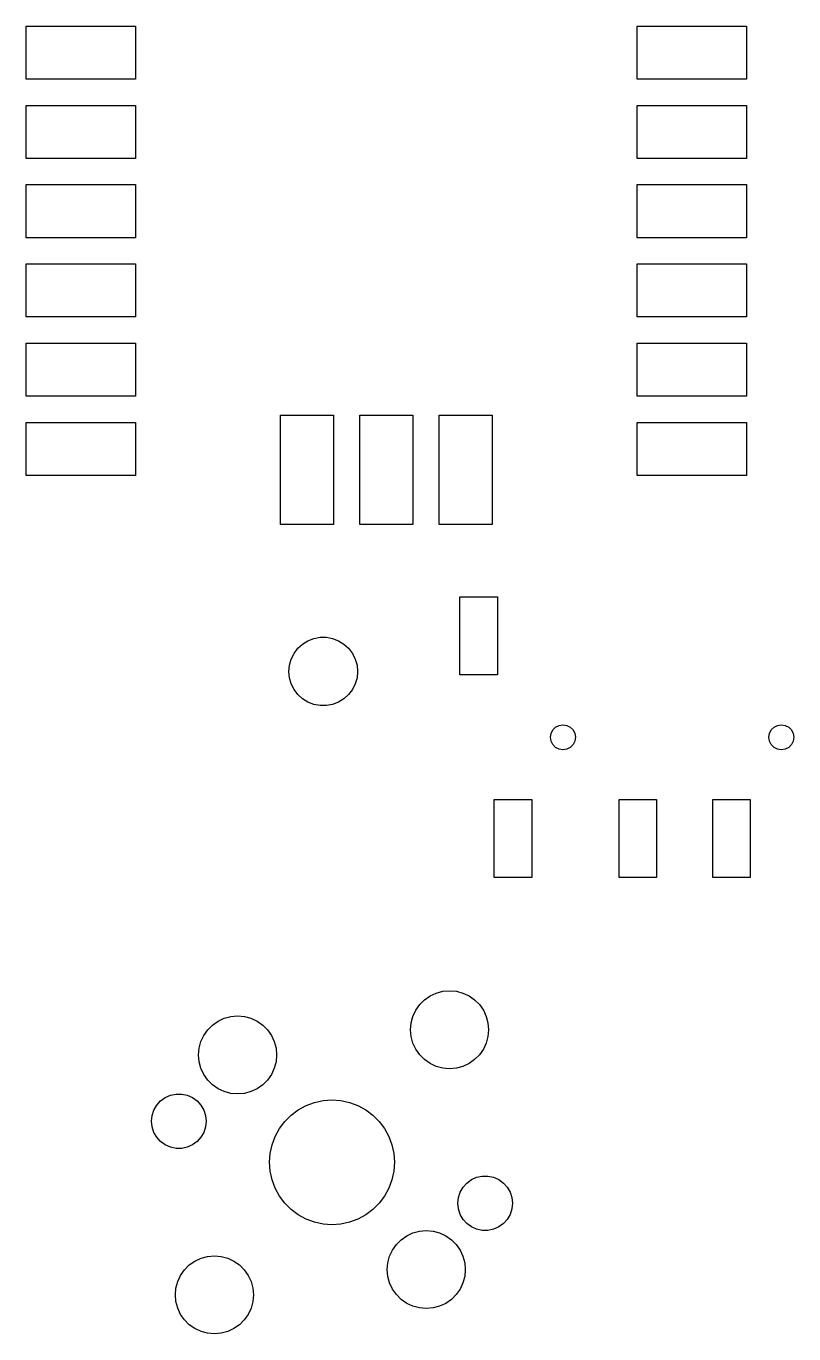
# Model space of a CAD drawing. Extents: x 101 to 222, y -128 to -44.
# Drawn here: x 197.85 to 222.45, y -128.32 to -86.4 of the extents above; entities that cross this region are included whole.
import ezdxf

# ---------------------------------------------------------------- set-up
doc = ezdxf.new("R2010")
doc.units = 0
doc.layers.add('BLACK', color=7, linetype='CONTINUOUS')

msp = doc.modelspace()

# ---------------------------------------------------------------- linework, layer by layer
at = {"layer": 'BLACK', "linetype": 'CONTINUOUS'}
for p, q in [((197.85125, -88.10375), (197.85125, -86.40375)), ((197.85125, -86.40375), (201.35125, -86.40375)), ((201.35125, -86.40375), (201.35125, -88.10375)), ((217.43125, -88.10375), (217.43125, -86.40375)), ((217.43125, -86.40375), (220.93125, -86.40375)), ((220.93125, -86.40375), (220.93125, -88.10375)), ((201.35125, -88.10375), (197.85125, -88.10375)), ((220.93125, -88.10375), (217.43125, -88.10375)), ((197.85125, -90.64375), (197.85125, -88.94375)), ((197.85125, -88.94375), (201.35125, -88.94375)), ((201.35125, -88.94375), (201.35125, -90.64375)), ((217.43125, -90.64375), (217.43125, -88.94375)), ((217.43125, -88.94375), (220.93125, -88.94375)), ((220.93125, -88.94375), (220.93125, -90.64375)), ((201.35125, -90.64375), (197.85125, -90.64375)), ((220.93125, -90.64375), (217.43125, -90.64375)), ((197.85125, -93.18375), (197.85125, -91.48375)), ((197.85125, -91.48375), (201.35125, -91.48375)), ((201.35125, -91.48375), (201.35125, -93.18375)), ((217.43125, -93.18375), (217.43125, -91.48375)), ((217.43125, -91.48375), (220.93125, -91.48375)), ((220.93125, -91.48375), (220.93125, -93.18375)), ((201.35125, -93.18375), (197.85125, -93.18375)), ((220.93125, -93.18375), (217.43125, -93.18375)), ((197.85125, -95.72375), (197.85125, -94.02375)), ((197.85125, -94.02375), (201.35125, -94.02375)), ((201.35125, -94.02375), (201.35125, -95.72375)), ((217.43125, -95.72375), (217.43125, -94.02375)), ((217.43125, -94.02375), (220.93125, -94.02375)), ((220.93125, -94.02375), (220.93125, -95.72375)), ((199.65125, -95.72375), (197.85125, -95.72375)), ((201.35125, -95.72375), (199.65125, -95.72375)), ((220.93125, -95.72375), (217.43125, -95.72375)), ((197.85125, -98.26375), (197.85125, -96.56375)), ((197.85125, -96.56375), (201.35125, -96.56375)), ((201.35125, -96.56375), (201.35125, -98.26375)), ((217.43125, -98.26375), (217.43125, -96.56375)), ((217.43125, -96.56375), (220.93125, -96.56375)), ((220.93125, -96.56375), (220.93125, -98.26375)), ((201.35125, -98.26375), (197.85125, -98.26375)), ((220.93125, -98.26375), (217.43125, -98.26375)), ((206.00125, -102.37375), (206.00125, -98.87375)), ((206.00125, -98.87375), (207.70125, -98.87375)), ((207.70125, -98.87375), (207.70125, -102.37375)), ((208.54125, -102.37375), (208.54125, -98.87375)), ((208.54125, -98.87375), (210.24125, -98.87375)), ((210.24125, -98.87375), (210.24125, -102.37375)), ((211.08125, -102.37375), (211.08125, -98.87375)), ((211.08125, -98.87375), (212.78125, -98.87375)), ((212.78125, -98.87375), (212.78125, -102.37375)), ((197.85125, -100.80375), (197.85125, -99.10375)), ((197.85125, -99.10375), (201.35125, -99.10375)), ((201.35125, -99.10375), (201.35125, -100.80375)), ((217.43125, -100.80375), (217.43125, -99.10375)), ((217.43125, -99.10375), (220.93125, -99.10375)), ((220.93125, -99.10375), (220.93125, -100.80375)), ((201.35125, -100.80375), (197.85125, -100.80375)), ((220.93125, -100.80375), (217.43125, -100.80375)), ((207.70125, -102.37375), (206.00125, -102.37375)), ((210.24125, -102.37375), (208.54125, -102.37375)), ((212.78125, -102.37375), (211.08125, -102.37375)), ((211.7525, -107.19625), (211.7525, -104.69625)), ((211.7525, -104.69625), (212.9525, -104.69625)), ((212.9525, -104.69625), (212.9525, -107.19625)), ((206.882188, -106.10157), (207.071471, -106.028242)), ((207.071471, -106.028242), (207.271005, -105.990942)), ((207.271005, -105.990942), (207.473995, -105.990942)), ((207.473995, -105.990942), (207.673529, -106.028242)), ((207.673529, -106.028242), (207.862812, -106.10157)), ((206.437261, -106.507175), (206.55959, -106.345185)), ((206.55959, -106.345185), (206.709602, -106.208431)), ((206.709602, -106.208431), (206.882188, -106.10157)), ((207.862812, -106.10157), (208.035398, -106.208431)), ((208.035398, -106.208431), (208.18541, -106.345185)), ((208.18541, -106.345185), (208.307739, -106.507175)), ((206.29123, -106.884126), (206.346781, -106.688884)), ((206.346781, -106.688884), (206.437261, -106.507175)), ((208.307739, -106.507175), (208.398219, -106.688884)), ((208.398219, -106.688884), (208.45377, -106.884126)), ((206.2725, -107.08625), (206.29123, -106.884126)), ((206.29123, -107.288374), (206.2725, -107.08625)), ((206.346781, -107.483616), (206.29123, -107.288374)), ((208.45377, -107.288374), (208.398219, -107.483616)), ((208.45377, -106.884126), (208.4725, -107.08625)), ((208.4725, -107.08625), (208.45377, -107.288374)), ((212.9525, -107.19625), (211.7525, -107.19625)), ((206.437261, -107.665325), (206.346781, -107.483616)), ((206.55959, -107.827315), (206.437261, -107.665325)), ((208.307739, -107.665325), (208.18541, -107.827315)), ((208.398219, -107.483616), (208.307739, -107.665325)), ((206.709602, -107.964069), (206.55959, -107.827315)), ((206.882188, -108.07093), (206.709602, -107.964069)), ((207.071471, -108.144258), (206.882188, -108.07093)), ((207.862812, -108.07093), (207.673529, -108.144258)), ((208.035398, -107.964069), (207.862812, -108.07093)), ((208.18541, -107.827315), (208.035398, -107.964069)), ((207.271005, -108.181558), (207.071471, -108.144258)), ((207.473995, -108.181558), (207.271005, -108.181558)), ((207.673529, -108.144258), (207.473995, -108.181558)), ((214.672077, -109.072643), (214.728893, -108.961136)), ((214.728893, -108.961136), (214.817386, -108.872643)), ((214.817386, -108.872643), (214.928893, -108.815827)), ((214.928893, -108.815827), (215.0525, -108.79625)), ((215.0525, -108.79625), (215.176107, -108.815827)), ((215.176107, -108.815827), (215.287614, -108.872643)), ((215.287614, -108.872643), (215.376107, -108.961136)), ((215.376107, -108.961136), (215.432923, -109.072643)), ((221.672077, -109.072643), (221.728893, -108.961136)), ((221.728893, -108.961136), (221.817386, -108.872643)), ((221.817386, -108.872643), (221.928893, -108.815827)), ((221.928893, -108.815827), (222.0525, -108.79625)), ((222.0525, -108.79625), (222.176107, -108.815827)), ((222.176107, -108.815827), (222.287614, -108.872643)), ((222.287614, -108.872643), (222.376107, -108.961136)), ((222.376107, -108.961136), (222.432923, -109.072643)), ((214.6525, -109.19625), (214.672077, -109.072643)), ((214.672077, -109.319857), (214.6525, -109.19625)), ((214.728893, -109.431364), (214.672077, -109.319857)), ((215.432923, -109.319857), (215.376107, -109.431364)), ((215.432923, -109.072643), (215.4525, -109.19625)), ((215.4525, -109.19625), (215.432923, -109.319857)), ((221.6525, -109.19625), (221.672077, -109.072643)), ((221.672077, -109.319857), (221.6525, -109.19625)), ((221.728893, -109.431364), (221.672077, -109.319857)), ((222.432923, -109.319857), (222.376107, -109.431364)), ((222.432923, -109.072643), (222.4525, -109.19625)), ((222.4525, -109.19625), (222.432923, -109.319857)), ((214.817386, -109.519857), (214.728893, -109.431364)), ((214.928893, -109.576673), (214.817386, -109.519857)), ((215.0525, -109.59625), (214.928893, -109.576673)), ((215.176107, -109.576673), (215.0525, -109.59625)), ((215.287614, -109.519857), (215.176107, -109.576673)), ((215.376107, -109.431364), (215.287614, -109.519857)), ((221.817386, -109.519857), (221.728893, -109.431364)), ((221.928893, -109.576673), (221.817386, -109.519857)), ((222.0525, -109.59625), (221.928893, -109.576673)), ((222.176107, -109.576673), (222.0525, -109.59625)), ((222.287614, -109.519857), (222.176107, -109.576673)), ((222.376107, -109.431364), (222.287614, -109.519857)), ((212.8525, -113.69625), (212.8525, -111.19625)), ((212.8525, -111.19625), (214.0525, -111.19625)), ((214.0525, -111.19625), (214.0525, -113.69625)), ((216.8525, -113.69625), (216.8525, -111.19625)), ((216.8525, -111.19625), (218.0525, -111.19625)), ((218.0525, -111.19625), (218.0525, -113.69625)), ((219.8525, -113.69625), (219.8525, -111.19625)), ((219.8525, -111.19625), (221.0525, -111.19625)), ((221.0525, -111.19625), (221.0525, -113.69625)), ((214.0525, -113.69625), (212.8525, -113.69625)), ((218.0525, -113.69625), (216.8525, -113.69625)), ((221.0525, -113.69625), (219.8525, -113.69625)), ((210.992255, -117.395434), (211.20272, -117.33904)), ((211.20272, -117.33904), (211.41978, -117.32005)), ((211.41978, -117.32005), (211.63684, -117.33904)), ((211.63684, -117.33904), (211.847305, -117.395434)), ((210.337248, -117.94505), (210.462224, -117.766565)), ((210.462224, -117.766565), (210.616295, -117.612494)), ((210.616295, -117.612494), (210.79478, -117.487518)), ((210.79478, -117.487518), (210.992255, -117.395434)), ((211.847305, -117.395434), (212.04478, -117.487518)), ((212.04478, -117.487518), (212.223265, -117.612494)), ((212.223265, -117.612494), (212.377336, -117.766565)), ((212.377336, -117.766565), (212.502312, -117.94505)), ((204.201225, -118.205384), (204.41169, -118.14899)), ((204.41169, -118.14899), (204.62875, -118.13)), ((204.62875, -118.13), (204.84581, -118.14899)), ((204.84581, -118.14899), (205.056275, -118.205384)), ((210.18877, -118.35299), (210.245164, -118.142525)), ((210.245164, -118.142525), (210.337248, -117.94505)), ((212.502312, -117.94505), (212.594396, -118.142525)), ((212.594396, -118.142525), (212.65079, -118.35299)), ((203.546218, -118.755), (203.671194, -118.576515)), ((203.671194, -118.576515), (203.825265, -118.422444)), ((203.825265, -118.422444), (204.00375, -118.297468)), ((204.00375, -118.297468), (204.201225, -118.205384)), ((205.056275, -118.205384), (205.25375, -118.297468)), ((205.25375, -118.297468), (205.432235, -118.422444)), ((205.432235, -118.422444), (205.586306, -118.576515)), ((205.586306, -118.576515), (205.711282, -118.755)), ((210.16978, -118.57005), (210.18877, -118.35299)), ((210.18877, -118.78711), (210.16978, -118.57005)), ((212.65079, -118.35299), (212.66978, -118.57005)), ((212.66978, -118.57005), (212.65079, -118.78711)), ((203.39774, -119.16294), (203.454134, -118.952475)), ((203.454134, -118.952475), (203.546218, -118.755)), ((205.711282, -118.755), (205.803366, -118.952475)), ((205.803366, -118.952475), (205.85976, -119.16294)), ((210.245164, -118.997575), (210.18877, -118.78711)), ((210.337248, -119.19505), (210.245164, -118.997575)), ((212.594396, -118.997575), (212.502312, -119.19505)), ((212.65079, -118.78711), (212.594396, -118.997575)), ((203.37875, -119.38), (203.39774, -119.16294)), ((203.39774, -119.59706), (203.37875, -119.38)), ((205.85976, -119.16294), (205.87875, -119.38)), ((205.87875, -119.38), (205.85976, -119.59706)), ((210.462224, -119.373535), (210.337248, -119.19505)), ((210.616295, -119.527606), (210.462224, -119.373535)), ((212.377336, -119.373535), (212.223265, -119.527606)), ((212.502312, -119.19505), (212.377336, -119.373535)), ((203.454134, -119.807525), (203.39774, -119.59706)), ((203.546218, -120.005), (203.454134, -119.807525)), ((205.803366, -119.807525), (205.711282, -120.005)), ((205.85976, -119.59706), (205.803366, -119.807525)), ((210.79478, -119.652582), (210.616295, -119.527606)), ((210.992255, -119.744666), (210.79478, -119.652582)), ((211.20272, -119.80106), (210.992255, -119.744666)), ((211.41978, -119.82005), (211.20272, -119.80106)), ((211.63684, -119.80106), (211.41978, -119.82005)), ((211.847305, -119.744666), (211.63684, -119.80106)), ((212.04478, -119.652582), (211.847305, -119.744666)), ((212.223265, -119.527606), (212.04478, -119.652582)), ((203.671194, -120.183485), (203.546218, -120.005)), ((203.825265, -120.337556), (203.671194, -120.183485)), ((205.586306, -120.183485), (205.432235, -120.337556)), ((205.711282, -120.005), (205.586306, -120.183485)), ((202.307123, -120.74698), (202.474233, -120.672578)), ((202.474233, -120.672578), (202.653161, -120.634545)), ((202.653161, -120.634545), (202.836085, -120.634545)), ((202.836085, -120.634545), (203.015013, -120.672578)), ((203.015013, -120.672578), (203.182123, -120.74698)), ((204.00375, -120.462532), (203.825265, -120.337556)), ((204.201225, -120.554616), (204.00375, -120.462532)), ((204.41169, -120.61101), (204.201225, -120.554616)), ((204.62875, -120.63), (204.41169, -120.61101)), ((204.84581, -120.61101), (204.62875, -120.63)), ((205.056275, -120.554616), (204.84581, -120.61101)), ((205.25375, -120.462532), (205.056275, -120.554616)), ((205.432235, -120.337556), (205.25375, -120.462532)), ((201.945271, -121.148857), (202.036733, -120.99044)), ((202.036733, -120.99044), (202.159134, -120.8545)), ((202.159134, -120.8545), (202.307123, -120.74698)), ((203.182123, -120.74698), (203.330112, -120.8545)), ((203.330112, -120.8545), (203.452513, -120.99044)), ((203.452513, -120.99044), (203.543975, -121.148857)), ((206.570245, -121.137046), (206.820697, -121.000289)), ((206.820697, -121.000289), (207.088062, -120.900567)), ((207.088062, -120.900567), (207.366897, -120.83991)), ((207.366897, -120.83991), (207.651527, -120.819553)), ((207.651527, -120.819553), (207.936157, -120.83991)), ((207.936157, -120.83991), (208.214992, -120.900567)), ((208.214992, -120.900567), (208.482357, -121.000289)), ((208.482357, -121.000289), (208.732809, -121.137046)), ((201.869623, -121.504752), (201.888744, -121.322829)), ((201.888744, -121.686675), (201.869623, -121.504752)), ((201.888744, -121.322829), (201.945271, -121.148857)), ((203.543975, -121.148857), (203.600502, -121.322829)), ((203.600502, -121.322829), (203.619623, -121.504752)), ((203.619623, -121.504752), (203.600502, -121.686675)), ((205.96902, -121.738271), (206.140028, -121.509832)), ((206.140028, -121.509832), (206.341806, -121.308054)), ((206.341806, -121.308054), (206.570245, -121.137046)), ((208.732809, -121.137046), (208.961248, -121.308054)), ((208.961248, -121.308054), (209.163026, -121.509832)), ((209.163026, -121.509832), (209.334034, -121.738271)), ((201.945271, -121.860647), (201.888744, -121.686675)), ((202.036733, -122.019064), (201.945271, -121.860647)), ((203.543975, -121.860647), (203.452513, -122.019064)), ((203.600502, -121.686675), (203.543975, -121.860647)), ((205.832263, -121.988723), (205.96902, -121.738271)), ((209.334034, -121.738271), (209.470791, -121.988723)), ((202.159134, -122.155004), (202.036733, -122.019064)), ((202.307123, -122.262524), (202.159134, -122.155004)), ((202.474233, -122.336926), (202.307123, -122.262524)), ((202.653161, -122.374959), (202.474233, -122.336926)), ((202.836085, -122.374959), (202.653161, -122.374959)), ((203.015013, -122.336926), (202.836085, -122.374959)), ((203.182123, -122.262524), (203.015013, -122.336926)), ((203.330112, -122.155004), (203.182123, -122.262524)), ((203.452513, -122.019064), (203.330112, -122.155004)), ((205.671884, -122.534923), (205.732541, -122.256088)), ((205.732541, -122.256088), (205.832263, -121.988723)), ((209.470791, -121.988723), (209.570513, -122.256088)), ((209.570513, -122.256088), (209.63117, -122.534923)), ((205.651527, -122.819553), (205.671884, -122.534923)), ((209.63117, -122.534923), (209.651527, -122.819553)), ((205.671884, -123.104183), (205.651527, -122.819553)), ((205.732541, -123.383018), (205.671884, -123.104183)), ((209.63117, -123.104183), (209.570513, -123.383018)), ((209.651527, -122.819553), (209.63117, -123.104183)), ((205.832263, -123.650383), (205.732541, -123.383018)), ((209.570513, -123.383018), (209.470791, -123.650383)), ((211.759079, -123.778459), (211.850541, -123.620042)), ((211.850541, -123.620042), (211.972942, -123.484102)), ((211.972942, -123.484102), (212.120931, -123.376582)), ((212.120931, -123.376582), (212.288041, -123.30218)), ((212.288041, -123.30218), (212.466969, -123.264147)), ((212.466969, -123.264147), (212.649893, -123.264147)), ((212.649893, -123.264147), (212.828821, -123.30218)), ((212.828821, -123.30218), (212.995931, -123.376582)), ((212.995931, -123.376582), (213.14392, -123.484102)), ((213.14392, -123.484102), (213.266321, -123.620042)), ((213.266321, -123.620042), (213.357783, -123.778459)), ((205.96902, -123.900835), (205.832263, -123.650383)), ((206.140028, -124.129274), (205.96902, -123.900835)), ((209.334034, -123.900835), (209.163026, -124.129274)), ((209.470791, -123.650383), (209.334034, -123.900835)), ((211.683431, -124.134354), (211.702552, -123.952431)), ((211.702552, -123.952431), (211.759079, -123.778459)), ((213.357783, -123.778459), (213.41431, -123.952431)), ((213.41431, -123.952431), (213.433431, -124.134354)), ((206.341806, -124.331052), (206.140028, -124.129274)), ((206.570245, -124.50206), (206.341806, -124.331052)), ((208.961248, -124.331052), (208.732809, -124.50206)), ((209.163026, -124.129274), (208.961248, -124.331052)), ((211.702552, -124.316277), (211.683431, -124.134354)), ((211.759079, -124.490249), (211.702552, -124.316277)), ((213.41431, -124.316277), (213.357783, -124.490249)), ((213.433431, -124.134354), (213.41431, -124.316277)), ((206.820697, -124.638817), (206.570245, -124.50206)), ((207.088062, -124.738539), (206.820697, -124.638817)), ((207.366897, -124.799196), (207.088062, -124.738539)), ((207.651527, -124.819553), (207.366897, -124.799196)), ((207.936157, -124.799196), (207.651527, -124.819553)), ((208.214992, -124.738539), (207.936157, -124.799196)), ((208.482357, -124.638817), (208.214992, -124.738539)), ((208.732809, -124.50206), (208.482357, -124.638817)), ((211.850541, -124.648666), (211.759079, -124.490249)), ((211.972942, -124.784606), (211.850541, -124.648666)), ((212.120931, -124.892126), (211.972942, -124.784606)), ((212.288041, -124.966528), (212.120931, -124.892126)), ((212.995931, -124.892126), (212.828821, -124.966528)), ((213.14392, -124.784606), (212.995931, -124.892126)), ((213.266321, -124.648666), (213.14392, -124.784606)), ((213.357783, -124.490249), (213.266321, -124.648666)), ((209.716748, -125.455621), (209.870819, -125.30155)), ((209.870819, -125.30155), (210.049304, -125.176574)), ((210.049304, -125.176574), (210.246779, -125.08449)), ((210.246779, -125.08449), (210.457244, -125.028096)), ((210.457244, -125.028096), (210.674304, -125.009106)), ((210.674304, -125.009106), (210.891364, -125.028096)), ((210.891364, -125.028096), (211.101829, -125.08449)), ((211.101829, -125.08449), (211.299304, -125.176574)), ((211.299304, -125.176574), (211.477789, -125.30155)), ((211.477789, -125.30155), (211.63186, -125.455621)), ((212.466969, -125.004561), (212.288041, -124.966528)), ((212.649893, -125.004561), (212.466969, -125.004561)), ((212.828821, -124.966528), (212.649893, -125.004561)), ((209.499688, -125.831581), (209.591772, -125.634106)), ((209.591772, -125.634106), (209.716748, -125.455621)), ((211.63186, -125.455621), (211.756836, -125.634106)), ((211.756836, -125.634106), (211.84892, -125.831581)), ((202.925718, -126.265571), (203.079789, -126.1115)), ((203.079789, -126.1115), (203.258274, -125.986524)), ((203.258274, -125.986524), (203.455749, -125.89444)), ((203.455749, -125.89444), (203.666214, -125.838046)), ((203.666214, -125.838046), (203.883274, -125.819056)), ((203.883274, -125.819056), (204.100334, -125.838046)), ((204.100334, -125.838046), (204.310799, -125.89444)), ((204.310799, -125.89444), (204.508274, -125.986524)), ((204.508274, -125.986524), (204.686759, -126.1115)), ((204.686759, -126.1115), (204.84083, -126.265571)), ((209.424304, -126.259106), (209.443294, -126.042046)), ((209.443294, -126.042046), (209.499688, -125.831581)), ((211.84892, -125.831581), (211.905314, -126.042046)), ((211.905314, -126.042046), (211.924304, -126.259106)), ((202.708658, -126.641531), (202.800742, -126.444056)), ((202.800742, -126.444056), (202.925718, -126.265571)), ((204.84083, -126.265571), (204.965806, -126.444056)), ((204.965806, -126.444056), (205.05789, -126.641531)), ((209.443294, -126.476166), (209.424304, -126.259106)), ((209.499688, -126.686631), (209.443294, -126.476166)), ((211.905314, -126.476166), (211.84892, -126.686631)), ((211.924304, -126.259106), (211.905314, -126.476166)), ((202.633274, -127.069056), (202.652264, -126.851996)), ((202.652264, -126.851996), (202.708658, -126.641531)), ((205.05789, -126.641531), (205.114284, -126.851996)), ((205.114284, -126.851996), (205.133274, -127.069056)), ((209.591772, -126.884106), (209.499688, -126.686631)), ((209.716748, -127.062591), (209.591772, -126.884106)), ((211.756836, -126.884106), (211.63186, -127.062591)), ((211.84892, -126.686631), (211.756836, -126.884106)), ((202.652264, -127.286116), (202.633274, -127.069056)), ((202.708658, -127.496581), (202.652264, -127.286116)), ((205.114284, -127.286116), (205.05789, -127.496581)), ((205.133274, -127.069056), (205.114284, -127.286116)), ((209.870819, -127.216662), (209.716748, -127.062591)), ((210.049304, -127.341638), (209.870819, -127.216662)), ((210.246779, -127.433722), (210.049304, -127.341638)), ((211.299304, -127.341638), (211.101829, -127.433722)), ((211.477789, -127.216662), (211.299304, -127.341638)), ((211.63186, -127.062591), (211.477789, -127.216662)), ((202.800742, -127.694056), (202.708658, -127.496581)), ((202.925718, -127.872541), (202.800742, -127.694056)), ((204.965806, -127.694056), (204.84083, -127.872541)), ((205.05789, -127.496581), (204.965806, -127.694056)), ((210.457244, -127.490116), (210.246779, -127.433722)), ((210.674304, -127.509106), (210.457244, -127.490116)), ((210.891364, -127.490116), (210.674304, -127.509106)), ((211.101829, -127.433722), (210.891364, -127.490116)), ((203.079789, -128.026612), (202.925718, -127.872541)), ((203.258274, -128.151588), (203.079789, -128.026612)), ((203.455749, -128.243672), (203.258274, -128.151588)), ((203.666214, -128.300066), (203.455749, -128.243672)), ((204.310799, -128.243672), (204.100334, -128.300066)), ((204.508274, -128.151588), (204.310799, -128.243672)), ((204.686759, -128.026612), (204.508274, -128.151588)), ((204.84083, -127.872541), (204.686759, -128.026612)), ((203.883274, -128.319056), (203.666214, -128.300066)), ((204.100334, -128.300066), (203.883274, -128.319056))]:
    msp.add_line(p, q, dxfattribs=at)

doc.saveas('drawing.dxf')
